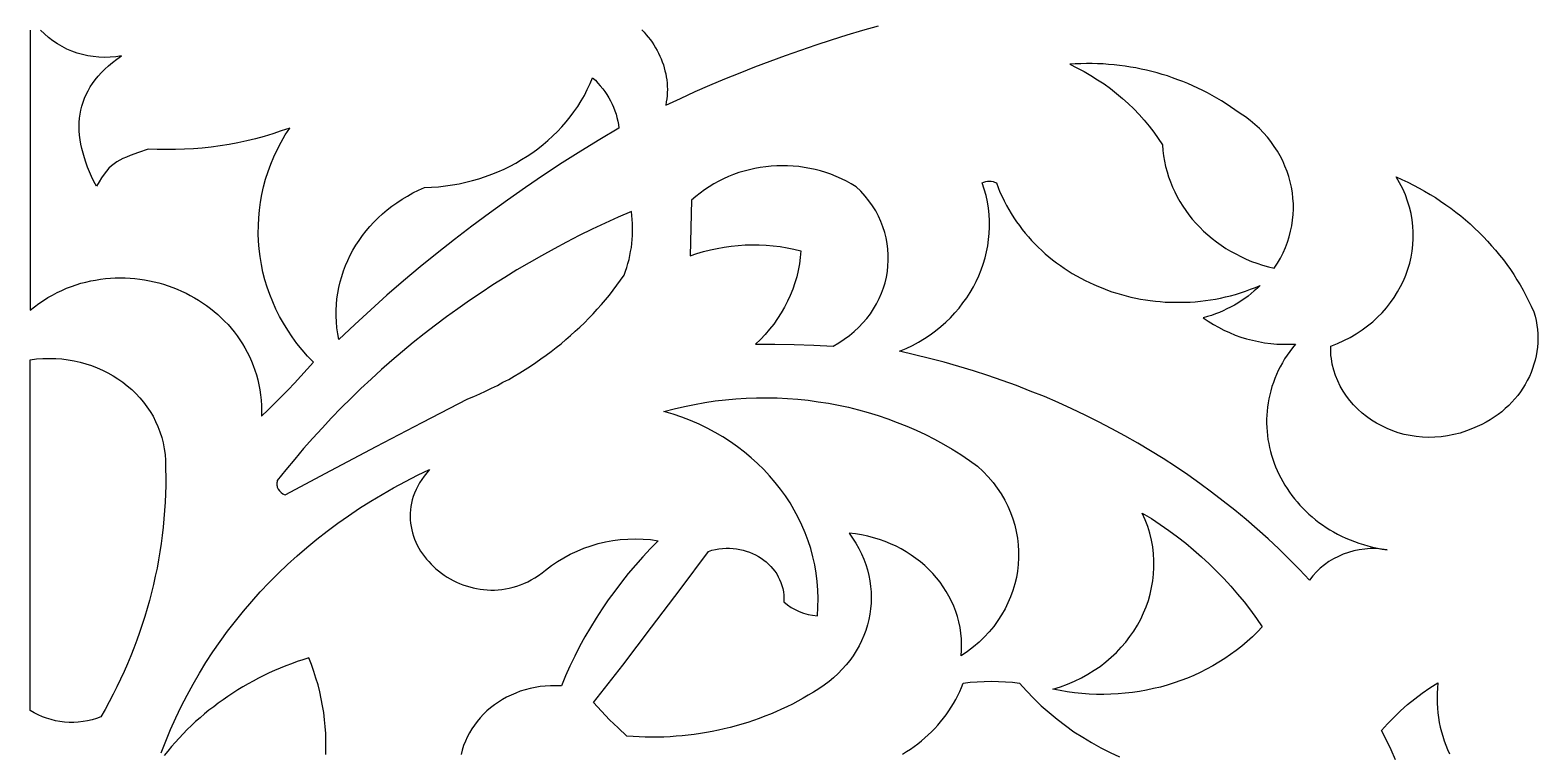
# Model space of a CAD drawing. Extents: x -3069 to -2029, y 258 to 1298.
# Drawn here: x -2194.2 to -2092.3, y 685.1 to 734 of the extents above; entities that cross this region are included whole.
import ezdxf

# ---------------------------------------------------------------- set-up
doc = ezdxf.new("R2010")
doc.units = 0
doc.layers.add('LAYER_1', color=18, linetype='CONTINUOUS')

msp = doc.modelspace()

# ---------------------------------------------------------------- linework, layer by layer
at = {"layer": 'LAYER_1'}
for points in [[(-2194.2, 733.96), (-2194.2, 715.02), (-2193.91, 715.25), (-2193.61, 715.47), (-2193.31, 715.68), (-2193.01, 715.87), (-2192.7, 716.04), (-2192.38, 716.21), (-2192.07, 716.36), (-2191.74, 716.5), (-2191.42, 716.62), (-2191.1, 716.74), (-2190.77, 716.84), (-2190.44, 716.92), (-2190.11, 717), (-2189.78, 717.06), (-2189.45, 717.12), (-2189.11, 717.16), (-2188.78, 717.19), (-2188.45, 717.2), (-2188.12, 717.21), (-2187.78, 717.2), (-2187.45, 717.19), (-2187.12, 717.16), (-2186.79, 717.12), (-2186.47, 717.07), (-2186.14, 717.01), (-2185.82, 716.94), (-2185.51, 716.86), (-2185.19, 716.77), (-2184.88, 716.67), (-2184.57, 716.56), (-2184.27, 716.44), (-2183.97, 716.31), (-2183.67, 716.17), (-2183.38, 716.02), (-2183.1, 715.86), (-2182.82, 715.69), (-2182.55, 715.52), (-2182.28, 715.33), (-2182.02, 715.14), (-2181.77, 714.93), (-2181.52, 714.72), (-2181.29, 714.5), (-2181.06, 714.28), (-2180.83, 714.04), (-2180.62, 713.8), (-2180.41, 713.55), (-2180.22, 713.29), (-2180.03, 713.02), (-2179.85, 712.75), (-2179.69, 712.47), (-2179.53, 712.18), (-2179.38, 711.88), (-2179.25, 711.58), (-2179.13, 711.27), (-2179.01, 710.96), (-2178.91, 710.64), (-2178.82, 710.31), (-2178.75, 709.97), (-2178.68, 709.63), (-2178.63, 709.29), (-2178.6, 708.94), (-2178.57, 708.58), (-2178.56, 708.21), (-2178.57, 707.85), (-2178.11, 708.28), (-2177.66, 708.73), (-2177.21, 709.18), (-2176.77, 709.63), (-2176.33, 710.09), (-2175.9, 710.56), (-2175.48, 711.03), (-2175.06, 711.5), (-2175.45, 711.91), (-2175.82, 712.33), (-2176.17, 712.77), (-2176.5, 713.21), (-2176.8, 713.67), (-2177.09, 714.13), (-2177.35, 714.6), (-2177.59, 715.09), (-2177.81, 715.58), (-2178.01, 716.07), (-2178.18, 716.58), (-2178.34, 717.08), (-2178.47, 717.6), (-2178.58, 718.11), (-2178.66, 718.64), (-2178.73, 719.16), (-2178.77, 719.68), (-2178.79, 720.21), (-2178.78, 720.74), (-2178.76, 721.27), (-2178.71, 721.79), (-2178.64, 722.32), (-2178.54, 722.84), (-2178.43, 723.36), (-2178.29, 723.88), (-2178.12, 724.39), (-2177.94, 724.9), (-2177.73, 725.4), (-2177.49, 725.9), (-2177.24, 726.39), (-2176.96, 726.87), (-2176.65, 727.34), (-2177.23, 727.14), (-2177.81, 726.95), (-2178.39, 726.77), (-2178.98, 726.61), (-2179.57, 726.47), (-2180.16, 726.34), (-2180.76, 726.23), (-2181.36, 726.13), (-2181.96, 726.05), (-2182.57, 725.98), (-2183.17, 725.93), (-2183.78, 725.9), (-2184.39, 725.88), (-2185, 725.88), (-2185.62, 725.89), (-2186.23, 725.92), (-2186.89, 725.68), (-2187.45, 725.47), (-2187.7, 725.37), (-2187.93, 725.27), (-2188.14, 725.16), (-2188.34, 725.05), (-2188.53, 724.92), (-2188.71, 724.78), (-2188.88, 724.62), (-2189.05, 724.43), (-2189.21, 724.22), (-2189.38, 723.98), (-2189.55, 723.71), (-2189.73, 723.4), (-2189.89, 723.73), (-2190.05, 724.06), (-2190.19, 724.38), (-2190.32, 724.7), (-2190.44, 725.02), (-2190.54, 725.33), (-2190.63, 725.64), (-2190.71, 725.95), (-2190.77, 726.25), (-2190.83, 726.55), (-2190.86, 726.85), (-2190.89, 727.14), (-2190.89, 727.43), (-2190.89, 727.72), (-2190.87, 728), (-2190.83, 728.27), (-2190.78, 728.55), (-2190.71, 728.82), (-2190.63, 729.09), (-2190.53, 729.35), (-2190.42, 729.61), (-2190.29, 729.86), (-2190.14, 730.12), (-2189.98, 730.36), (-2189.8, 730.61), (-2189.6, 730.85), (-2189.38, 731.09), (-2189.15, 731.32), (-2188.9, 731.55), (-2188.63, 731.78), (-2188.34, 732), (-2188.03, 732.22), (-2188.42, 732.16), (-2188.8, 732.13), (-2189.18, 732.12), (-2189.56, 732.13), (-2189.94, 732.17), (-2190.31, 732.23), (-2190.67, 732.31), (-2191.03, 732.41), (-2191.38, 732.54), (-2191.72, 732.68), (-2192.05, 732.85), (-2192.36, 733.03), (-2192.67, 733.24), (-2192.96, 733.46), (-2193.24, 733.7), (-2193.51, 733.96)], [(-2152.87, 733.97), (-2152.71, 733.82), (-2152.57, 733.65), (-2152.43, 733.48), (-2152.29, 733.31), (-2152.17, 733.14), (-2152.05, 732.96), (-2151.94, 732.77), (-2151.83, 732.59), (-2151.73, 732.4), (-2151.64, 732.21), (-2151.56, 732.01), (-2151.48, 731.81), (-2151.41, 731.61), (-2151.35, 731.41), (-2151.3, 731.21), (-2151.25, 731), (-2151.21, 730.8), (-2151.18, 730.59), (-2151.16, 730.38), (-2151.15, 730.16), (-2151.14, 729.95), (-2151.15, 729.74), (-2151.16, 729.52), (-2151.18, 729.31), (-2151.21, 729.1), (-2151.24, 728.88), (-2150.25, 729.34), (-2149.26, 729.8), (-2148.26, 730.23), (-2147.25, 730.66), (-2146.23, 731.08), (-2145.22, 731.48), (-2144.19, 731.87), (-2143.16, 732.25), (-2142.12, 732.61), (-2141.08, 732.97), (-2140.04, 733.31), (-2138.99, 733.64), (-2137.93, 733.95), (-2136.87, 734.26)], [(-2185.34, 685.08), (-2185.03, 685.87), (-2184.71, 686.66), (-2184.36, 687.44), (-2183.99, 688.21), (-2183.6, 688.97), (-2183.19, 689.72), (-2182.77, 690.46), (-2182.32, 691.19), (-2181.85, 691.91), (-2181.36, 692.62), (-2180.86, 693.31), (-2180.33, 693.99), (-2179.79, 694.66), (-2179.23, 695.32), (-2178.65, 695.96), (-2178.05, 696.59), (-2177.44, 697.21), (-2176.81, 697.81), (-2176.16, 698.4), (-2175.5, 698.97), (-2174.82, 699.53), (-2174.13, 700.08), (-2173.42, 700.61), (-2172.69, 701.12), (-2171.95, 701.62), (-2171.19, 702.1), (-2170.42, 702.56), (-2169.64, 703.01), (-2168.84, 703.44), (-2168.03, 703.85), (-2167.21, 704.24), (-2167.4, 704.02), (-2167.57, 703.79), (-2167.74, 703.57), (-2167.88, 703.34), (-2168.01, 703.11), (-2168.12, 702.88), (-2168.22, 702.65), (-2168.31, 702.42), (-2168.38, 702.19), (-2168.43, 701.96), (-2168.48, 701.74), (-2168.51, 701.51), (-2168.52, 701.28), (-2168.53, 701.05), (-2168.52, 700.83), (-2168.5, 700.61), (-2168.46, 700.39), (-2168.42, 700.17), (-2168.37, 699.95), (-2168.3, 699.74), (-2168.22, 699.53), (-2168.14, 699.33), (-2168.04, 699.13), (-2167.93, 698.93), (-2167.82, 698.73), (-2167.69, 698.55), (-2167.56, 698.36), (-2167.42, 698.18), (-2167.27, 698.01), (-2167.11, 697.84), (-2166.95, 697.68), (-2166.78, 697.52), (-2166.6, 697.38), (-2166.41, 697.23), (-2166.22, 697.1), (-2166.02, 696.97), (-2165.82, 696.85), (-2165.61, 696.74), (-2165.4, 696.63), (-2165.18, 696.53), (-2164.96, 696.45), (-2164.73, 696.37), (-2164.5, 696.3), (-2164.27, 696.24), (-2164.04, 696.19), (-2163.8, 696.15), (-2163.56, 696.12), (-2163.31, 696.1), (-2163.07, 696.09), (-2162.82, 696.09), (-2162.57, 696.1), (-2162.32, 696.13), (-2162.07, 696.17), (-2161.82, 696.22), (-2161.57, 696.28), (-2161.32, 696.35), (-2161.07, 696.44), (-2160.83, 696.54), (-2160.58, 696.65), (-2160.34, 696.78), (-2160.09, 696.92), (-2159.85, 697.08), (-2159.61, 697.25), (-2159.38, 697.43), (-2158.98, 697.74), (-2158.57, 698.02), (-2158.14, 698.28), (-2157.7, 698.52), (-2157.24, 698.73), (-2156.78, 698.92), (-2156.3, 699.09), (-2155.82, 699.23), (-2155.32, 699.35), (-2154.83, 699.44), (-2154.32, 699.5), (-2153.81, 699.54), (-2153.3, 699.55), (-2152.78, 699.54), (-2152.27, 699.5), (-2151.75, 699.43), (-2152.28, 698.89), (-2152.8, 698.34), (-2153.3, 697.78), (-2153.78, 697.2), (-2154.25, 696.62), (-2154.7, 696.02), (-2155.13, 695.42), (-2155.55, 694.81), (-2155.96, 694.19), (-2156.34, 693.56), (-2156.71, 692.92), (-2157.07, 692.27), (-2157.4, 691.62), (-2157.72, 690.95), (-2158.02, 690.28), (-2158.3, 689.61), (-2158.67, 689.62), (-2159.03, 689.62), (-2159.39, 689.6), (-2159.74, 689.56), (-2160.08, 689.5), (-2160.42, 689.43), (-2160.75, 689.34), (-2161.08, 689.24), (-2161.39, 689.12), (-2161.7, 688.99), (-2162, 688.84), (-2162.28, 688.68), (-2162.56, 688.51), (-2162.83, 688.32), (-2163.09, 688.12), (-2163.33, 687.91), (-2163.56, 687.69), (-2163.78, 687.45), (-2163.99, 687.21), (-2164.18, 686.96), (-2164.35, 686.7), (-2164.52, 686.43), (-2164.66, 686.15), (-2164.79, 685.86), (-2164.91, 685.57), (-2165, 685.26), (-2165.08, 684.96)], [(-2174.22, 684.96), (-2174.21, 685.44), (-2174.21, 685.91), (-2174.23, 686.38), (-2174.26, 686.85), (-2174.3, 687.32), (-2174.36, 687.8), (-2174.44, 688.27), (-2174.53, 688.74), (-2174.63, 689.2), (-2174.75, 689.67), (-2174.89, 690.13), (-2175.03, 690.59), (-2175.2, 691.05), (-2175.37, 691.51), (-2175.77, 691.38), (-2176.16, 691.25), (-2176.54, 691.11), (-2176.92, 690.96), (-2177.3, 690.81), (-2177.68, 690.65), (-2178.04, 690.48), (-2178.41, 690.3), (-2178.77, 690.12), (-2179.13, 689.93), (-2179.48, 689.74), (-2179.83, 689.54), (-2180.17, 689.33), (-2180.51, 689.12), (-2180.84, 688.9), (-2181.17, 688.67), (-2181.49, 688.44), (-2181.8, 688.2), (-2182.12, 687.96), (-2182.42, 687.71), (-2182.72, 687.45), (-2183.02, 687.19), (-2183.3, 686.92), (-2183.59, 686.65), (-2183.86, 686.37), (-2184.13, 686.08), (-2184.4, 685.79), (-2184.65, 685.5), (-2184.91, 685.2), (-2185.15, 684.89)], [(-2135.24, 684.99), (-2134.97, 685.16), (-2134.71, 685.33), (-2134.46, 685.51), (-2134.21, 685.69), (-2133.97, 685.89), (-2133.73, 686.09), (-2133.51, 686.29), (-2133.28, 686.51), (-2133.07, 686.73), (-2132.87, 686.95), (-2132.67, 687.18), (-2132.48, 687.42), (-2132.29, 687.66), (-2132.12, 687.91), (-2131.95, 688.17), (-2131.8, 688.42), (-2131.65, 688.69), (-2131.51, 688.96), (-2131.38, 689.23), (-2131.26, 689.51), (-2131.15, 689.8), (-2130.67, 689.85), (-2130.2, 689.89), (-2129.72, 689.91), (-2129.24, 689.92), (-2128.76, 689.91), (-2128.29, 689.89), (-2127.81, 689.85), (-2127.34, 689.8), (-2126.87, 689.27), (-2126.38, 688.76), (-2125.87, 688.27), (-2125.34, 687.8), (-2124.8, 687.35), (-2124.24, 686.92), (-2123.66, 686.51), (-2123.07, 686.13), (-2122.47, 685.77), (-2121.85, 685.42), (-2121.22, 685.1), (-2120.58, 684.81)], [(-2101.94, 684.61), (-2102.22, 685.28), (-2102.54, 685.94), (-2102.87, 686.59), (-2102.46, 687.05), (-2102.03, 687.5), (-2101.58, 687.93), (-2101.11, 688.34), (-2100.62, 688.73), (-2100.12, 689.11), (-2099.6, 689.47), (-2099.06, 689.81), (-2099.09, 689.46), (-2099.11, 689.12), (-2099.12, 688.78), (-2099.12, 688.45), (-2099.1, 688.11), (-2099.07, 687.79), (-2099.03, 687.46), (-2098.97, 687.14), (-2098.91, 686.82), (-2098.83, 686.51), (-2098.74, 686.2), (-2098.64, 685.9), (-2098.53, 685.6), (-2098.41, 685.3), (-2098.28, 685.02)]]:
    msp.add_lwpolyline(points, dxfattribs=at)
for points in [[(-2110.13, 717.85), (-2109.9, 718.19), (-2109.7, 718.54), (-2109.52, 718.9), (-2109.37, 719.26), (-2109.23, 719.62), (-2109.11, 719.99), (-2109.02, 720.36), (-2108.94, 720.73), (-2108.88, 721.1), (-2108.85, 721.48), (-2108.83, 721.85), (-2108.83, 722.22), (-2108.86, 722.59), (-2108.9, 722.96), (-2108.96, 723.33), (-2109.04, 723.7), (-2109.14, 724.06), (-2109.26, 724.41), (-2109.4, 724.76), (-2109.55, 725.11), (-2109.72, 725.45), (-2109.91, 725.78), (-2110.12, 726.1), (-2110.35, 726.42), (-2110.59, 726.72), (-2110.86, 727.02), (-2111.13, 727.31), (-2111.43, 727.58), (-2111.74, 727.84), (-2112.07, 728.1), (-2112.42, 728.33), (-2112.78, 728.56), (-2113.08, 728.77), (-2113.38, 728.97), (-2113.69, 729.17), (-2114, 729.36), (-2114.32, 729.54), (-2114.64, 729.71), (-2114.96, 729.88), (-2115.29, 730.04), (-2115.62, 730.2), (-2115.96, 730.34), (-2116.3, 730.48), (-2116.64, 730.61), (-2116.99, 730.74), (-2117.33, 730.86), (-2117.69, 730.97), (-2118.04, 731.07), (-2118.4, 731.16), (-2118.75, 731.25), (-2119.12, 731.33), (-2119.48, 731.4), (-2119.84, 731.46), (-2120.21, 731.52), (-2120.58, 731.57), (-2120.95, 731.61), (-2121.32, 731.64), (-2121.69, 731.67), (-2122.07, 731.69), (-2122.44, 731.7), (-2122.82, 731.7), (-2123.19, 731.69), (-2123.57, 731.67), (-2123.94, 731.65), (-2123.46, 731.41), (-2122.98, 731.16), (-2122.52, 730.89), (-2122.06, 730.61), (-2121.62, 730.32), (-2121.19, 730.01), (-2120.78, 729.68), (-2120.38, 729.34), (-2119.99, 728.99), (-2119.61, 728.63), (-2119.25, 728.25), (-2118.91, 727.87), (-2118.58, 727.47), (-2118.26, 727.06), (-2117.96, 726.64), (-2117.68, 726.2), (-2117.65, 725.83), (-2117.61, 725.46), (-2117.54, 725.1), (-2117.47, 724.74), (-2117.37, 724.38), (-2117.26, 724.04), (-2117.14, 723.69), (-2117, 723.35), (-2116.85, 723.02), (-2116.69, 722.69), (-2116.51, 722.38), (-2116.31, 722.06), (-2116.11, 721.76), (-2115.89, 721.46), (-2115.66, 721.18), (-2115.42, 720.9), (-2115.16, 720.63), (-2114.9, 720.36), (-2114.62, 720.11), (-2114.33, 719.87), (-2114.03, 719.64), (-2113.72, 719.42), (-2113.4, 719.2), (-2113.07, 719), (-2112.73, 718.82), (-2112.39, 718.64), (-2112.03, 718.48), (-2111.66, 718.32), (-2111.29, 718.19), (-2110.91, 718.06), (-2110.52, 717.95)], [(-2173.34, 713.04), (-2173.41, 713.43), (-2173.47, 713.83), (-2173.5, 714.23), (-2173.52, 714.62), (-2173.52, 715.01), (-2173.5, 715.4), (-2173.47, 715.79), (-2173.41, 716.17), (-2173.34, 716.55), (-2173.25, 716.93), (-2173.15, 717.3), (-2173.03, 717.67), (-2172.89, 718.03), (-2172.74, 718.39), (-2172.57, 718.74), (-2172.39, 719.08), (-2172.19, 719.42), (-2171.97, 719.74), (-2171.75, 720.07), (-2171.5, 720.38), (-2171.25, 720.68), (-2170.97, 720.98), (-2170.69, 721.26), (-2170.39, 721.54), (-2170.08, 721.8), (-2169.76, 722.05), (-2169.42, 722.29), (-2169.07, 722.52), (-2168.71, 722.74), (-2168.34, 722.95), (-2167.95, 723.14), (-2167.55, 723.31), (-2167.08, 723.33), (-2166.6, 723.37), (-2166.13, 723.42), (-2165.67, 723.49), (-2165.21, 723.57), (-2164.76, 723.67), (-2164.31, 723.78), (-2163.87, 723.91), (-2163.43, 724.05), (-2163.01, 724.21), (-2162.59, 724.38), (-2162.17, 724.56), (-2161.77, 724.76), (-2161.37, 724.97), (-2160.99, 725.2), (-2160.61, 725.43), (-2160.24, 725.68), (-2159.89, 725.94), (-2159.54, 726.22), (-2159.21, 726.5), (-2158.88, 726.8), (-2158.57, 727.11), (-2158.27, 727.43), (-2157.98, 727.76), (-2157.71, 728.09), (-2157.45, 728.44), (-2157.2, 728.8), (-2156.97, 729.17), (-2156.75, 729.55), (-2156.55, 729.94), (-2156.36, 730.34), (-2156.19, 730.74), (-2156, 730.57), (-2155.83, 730.38), (-2155.67, 730.2), (-2155.51, 730), (-2155.36, 729.8), (-2155.23, 729.6), (-2155.1, 729.39), (-2154.98, 729.18), (-2154.88, 728.96), (-2154.78, 728.74), (-2154.69, 728.51), (-2154.61, 728.28), (-2154.55, 728.05), (-2154.49, 727.81), (-2154.45, 727.58), (-2154.42, 727.34), (-2155.71, 726.57), (-2156.98, 725.78), (-2158.25, 724.98), (-2159.5, 724.16), (-2160.73, 723.32), (-2161.95, 722.46), (-2163.16, 721.59), (-2164.35, 720.71), (-2165.53, 719.8), (-2166.69, 718.88), (-2167.84, 717.95), (-2168.97, 717), (-2170.09, 716.03), (-2171.19, 715.05), (-2172.27, 714.05)], [(-2145.19, 712.72), (-2143.87, 712.71), (-2142.56, 712.69), (-2141.25, 712.65), (-2139.94, 712.59), (-2139.56, 712.81), (-2139.19, 713.05), (-2138.84, 713.31), (-2138.51, 713.58), (-2138.21, 713.86), (-2137.92, 714.16), (-2137.66, 714.46), (-2137.42, 714.78), (-2137.2, 715.11), (-2137, 715.45), (-2136.82, 715.8), (-2136.67, 716.16), (-2136.54, 716.52), (-2136.42, 716.88), (-2136.34, 717.26), (-2136.27, 717.63), (-2136.23, 718.01), (-2136.21, 718.39), (-2136.21, 718.77), (-2136.23, 719.15), (-2136.28, 719.53), (-2136.35, 719.91), (-2136.45, 720.28), (-2136.57, 720.65), (-2136.71, 721.02), (-2136.87, 721.38), (-2137.06, 721.73), (-2137.28, 722.07), (-2137.52, 722.41), (-2137.78, 722.74), (-2138.07, 723.06), (-2138.38, 723.36), (-2138.71, 723.56), (-2139.04, 723.74), (-2139.38, 723.91), (-2139.73, 724.07), (-2140.08, 724.21), (-2140.43, 724.33), (-2140.79, 724.44), (-2141.16, 724.53), (-2141.52, 724.61), (-2141.89, 724.68), (-2142.26, 724.73), (-2142.64, 724.76), (-2143.01, 724.78), (-2143.38, 724.79), (-2143.75, 724.78), (-2144.12, 724.76), (-2144.49, 724.72), (-2144.86, 724.67), (-2145.23, 724.6), (-2145.59, 724.52), (-2145.95, 724.42), (-2146.3, 724.32), (-2146.66, 724.19), (-2147, 724.05), (-2147.34, 723.9), (-2147.67, 723.74), (-2148, 723.56), (-2148.32, 723.37), (-2148.63, 723.16), (-2148.93, 722.94), (-2149.22, 722.7), (-2149.51, 722.45), (-2149.59, 718.69), (-2149.14, 718.85), (-2148.69, 718.98), (-2148.23, 719.1), (-2147.77, 719.2), (-2147.3, 719.29), (-2146.83, 719.35), (-2146.36, 719.4), (-2145.89, 719.43), (-2145.42, 719.45), (-2144.94, 719.44), (-2144.47, 719.42), (-2143.99, 719.38), (-2143.52, 719.32), (-2143.05, 719.24), (-2142.59, 719.14), (-2142.12, 719.03), (-2142.16, 718.59), (-2142.22, 718.15), (-2142.3, 717.71), (-2142.4, 717.28), (-2142.53, 716.86), (-2142.67, 716.44), (-2142.83, 716.02), (-2143.02, 715.62), (-2143.22, 715.22), (-2143.45, 714.83), (-2143.69, 714.45), (-2143.95, 714.08), (-2144.23, 713.73), (-2144.53, 713.38), (-2144.85, 713.04)], [(-2114.92, 714.51), (-2114.58, 714.28), (-2114.24, 714.06), (-2113.88, 713.86), (-2113.52, 713.67), (-2113.15, 713.5), (-2112.77, 713.34), (-2112.38, 713.2), (-2111.99, 713.08), (-2111.59, 712.98), (-2111.18, 712.89), (-2110.78, 712.82), (-2110.36, 712.77), (-2109.95, 712.73), (-2109.53, 712.71), (-2109.11, 712.71), (-2108.69, 712.73), (-2108.88, 712.48), (-2109.07, 712.23), (-2109.25, 711.97), (-2109.42, 711.72), (-2109.57, 711.46), (-2109.72, 711.19), (-2109.85, 710.93), (-2109.97, 710.66), (-2110.08, 710.39), (-2110.18, 710.12), (-2110.28, 709.85), (-2110.36, 709.57), (-2110.43, 709.3), (-2110.49, 709.02), (-2110.54, 708.75), (-2110.58, 708.47), (-2110.61, 708.2), (-2110.63, 707.92), (-2110.64, 707.64), (-2110.64, 707.37), (-2110.63, 707.09), (-2110.61, 706.82), (-2110.58, 706.55), (-2110.55, 706.28), (-2110.5, 706.01), (-2110.44, 705.74), (-2110.38, 705.47), (-2110.31, 705.21), (-2110.22, 704.94), (-2110.13, 704.68), (-2110.03, 704.43), (-2109.93, 704.17), (-2109.81, 703.92), (-2109.68, 703.68), (-2109.55, 703.43), (-2109.41, 703.19), (-2109.26, 702.95), (-2109.1, 702.72), (-2108.94, 702.49), (-2108.76, 702.27), (-2108.58, 702.05), (-2108.39, 701.84), (-2108.2, 701.63), (-2107.99, 701.43), (-2107.78, 701.23), (-2107.56, 701.04), (-2107.34, 700.85), (-2107.11, 700.67), (-2106.87, 700.5), (-2106.62, 700.33), (-2106.37, 700.17), (-2106.11, 700.02), (-2105.84, 699.87), (-2105.57, 699.74), (-2105.29, 699.6), (-2105, 699.48), (-2104.71, 699.37), (-2104.41, 699.26), (-2104.1, 699.16), (-2103.79, 699.07), (-2103.48, 698.99), (-2103.15, 698.92), (-2102.82, 698.86), (-2102.49, 698.81), (-2102.87, 698.86), (-2103.26, 698.89), (-2103.64, 698.89), (-2104.01, 698.86), (-2104.39, 698.81), (-2104.75, 698.74), (-2105.11, 698.64), (-2105.46, 698.52), (-2105.79, 698.37), (-2106.12, 698.2), (-2106.43, 698.02), (-2106.73, 697.8), (-2107.01, 697.57), (-2107.27, 697.32), (-2107.51, 697.05), (-2107.73, 696.76), (-2108.41, 697.48), (-2109.11, 698.18), (-2109.82, 698.87), (-2110.54, 699.55), (-2111.28, 700.21), (-2112.03, 700.86), (-2112.79, 701.49), (-2113.57, 702.11), (-2114.36, 702.71), (-2115.16, 703.3), (-2115.97, 703.88), (-2116.8, 704.44), (-2117.64, 704.98), (-2118.49, 705.51), (-2119.35, 706.02), (-2120.22, 706.52), (-2121.1, 707), (-2122, 707.47), (-2122.9, 707.92), (-2123.81, 708.35), (-2124.73, 708.77), (-2125.66, 709.17), (-2126.61, 709.55), (-2127.55, 709.92), (-2128.51, 710.27), (-2129.48, 710.6), (-2130.45, 710.92), (-2131.44, 711.22), (-2132.43, 711.5), (-2133.42, 711.76), (-2134.43, 712.01), (-2135.44, 712.24), (-2135, 712.43), (-2134.57, 712.64), (-2134.16, 712.86), (-2133.76, 713.1), (-2133.38, 713.36), (-2133.02, 713.63), (-2132.66, 713.91), (-2132.33, 714.2), (-2132.01, 714.51), (-2131.71, 714.83), (-2131.42, 715.16), (-2131.16, 715.51), (-2130.91, 715.86), (-2130.67, 716.22), (-2130.46, 716.59), (-2130.26, 716.97), (-2130.09, 717.35), (-2129.93, 717.74), (-2129.79, 718.14), (-2129.67, 718.55), (-2129.57, 718.96), (-2129.49, 719.37), (-2129.43, 719.79), (-2129.39, 720.21), (-2129.37, 720.63), (-2129.37, 721.06), (-2129.4, 721.49), (-2129.44, 721.91), (-2129.51, 722.34), (-2129.6, 722.77), (-2129.72, 723.2), (-2129.86, 723.63), (-2129.74, 723.68), (-2129.62, 723.72), (-2129.5, 723.74), (-2129.38, 723.75), (-2129.26, 723.74), (-2129.13, 723.72), (-2129.02, 723.68), (-2128.9, 723.63), (-2128.78, 723.31), (-2128.66, 723.01), (-2128.52, 722.7), (-2128.38, 722.41), (-2128.23, 722.11), (-2128.07, 721.83), (-2127.9, 721.55), (-2127.73, 721.27), (-2127.54, 721), (-2127.35, 720.74), (-2127.16, 720.48), (-2126.95, 720.23), (-2126.74, 719.98), (-2126.53, 719.74), (-2126.31, 719.51), (-2126.08, 719.28), (-2125.84, 719.05), (-2125.6, 718.84), (-2125.35, 718.63), (-2125.1, 718.42), (-2124.85, 718.23), (-2124.58, 718.04), (-2124.32, 717.85), (-2124.04, 717.67), (-2123.77, 717.5), (-2123.48, 717.34), (-2123.2, 717.18), (-2122.91, 717.03), (-2122.61, 716.89), (-2122.31, 716.75), (-2122.01, 716.62), (-2121.71, 716.5), (-2121.4, 716.38), (-2121.09, 716.27), (-2120.77, 716.17), (-2120.45, 716.08), (-2120.13, 715.99), (-2119.81, 715.91), (-2119.48, 715.84), (-2119.16, 715.77), (-2118.83, 715.72), (-2118.5, 715.67), (-2118.16, 715.63), (-2117.83, 715.6), (-2117.49, 715.57), (-2117.15, 715.56), (-2116.82, 715.55), (-2116.48, 715.55), (-2116.14, 715.55), (-2115.8, 715.57), (-2115.46, 715.59), (-2115.11, 715.63), (-2114.77, 715.67), (-2114.43, 715.72), (-2114.09, 715.77), (-2113.75, 715.84), (-2113.41, 715.92), (-2113.07, 716), (-2112.74, 716.09), (-2112.4, 716.2), (-2112.06, 716.31), (-2111.73, 716.43), (-2111.4, 716.56), (-2111.07, 716.69), (-2111.26, 716.5), (-2111.47, 716.32), (-2111.68, 716.14), (-2111.89, 715.97), (-2112.12, 715.8), (-2112.35, 715.65), (-2112.58, 715.5), (-2112.82, 715.35), (-2113.07, 715.22), (-2113.32, 715.1), (-2113.57, 714.98), (-2113.83, 714.87), (-2114.1, 714.77), (-2114.37, 714.67), (-2114.64, 714.59)], [(-2096.72, 707.02), (-2097.14, 706.85), (-2097.56, 706.71), (-2097.99, 706.6), (-2098.42, 706.51), (-2098.84, 706.45), (-2099.27, 706.42), (-2099.69, 706.41), (-2100.11, 706.43), (-2100.53, 706.47), (-2100.94, 706.54), (-2101.34, 706.62), (-2101.74, 706.73), (-2102.12, 706.86), (-2102.5, 707.01), (-2102.86, 707.19), (-2103.22, 707.38), (-2103.56, 707.59), (-2103.88, 707.82), (-2104.19, 708.06), (-2104.48, 708.33), (-2104.76, 708.61), (-2105.02, 708.9), (-2105.25, 709.21), (-2105.47, 709.54), (-2105.66, 709.88), (-2105.83, 710.23), (-2105.98, 710.59), (-2106.1, 710.97), (-2106.2, 711.36), (-2106.26, 711.76), (-2106.29, 711.96), (-2106.3, 712.17), (-2106.31, 712.38), (-2106.31, 712.59), (-2105.85, 712.77), (-2105.41, 712.97), (-2104.99, 713.18), (-2104.58, 713.42), (-2104.19, 713.68), (-2103.82, 713.95), (-2103.47, 714.24), (-2103.14, 714.54), (-2102.83, 714.85), (-2102.54, 715.18), (-2102.26, 715.53), (-2102.01, 715.88), (-2101.79, 716.25), (-2101.58, 716.62), (-2101.39, 717), (-2101.23, 717.39), (-2101.09, 717.79), (-2100.97, 718.2), (-2100.87, 718.61), (-2100.8, 719.02), (-2100.75, 719.44), (-2100.73, 719.86), (-2100.73, 720.29), (-2100.75, 720.71), (-2100.8, 721.14), (-2100.88, 721.56), (-2100.98, 721.98), (-2101.11, 722.4), (-2101.26, 722.82), (-2101.44, 723.23), (-2101.65, 723.64), (-2101.89, 724.04), (-2101.49, 723.86), (-2101.1, 723.67), (-2100.72, 723.48), (-2100.34, 723.28), (-2099.96, 723.07), (-2099.59, 722.85), (-2099.23, 722.63), (-2098.88, 722.39), (-2098.53, 722.15), (-2098.19, 721.91), (-2097.85, 721.65), (-2097.52, 721.39), (-2097.2, 721.12), (-2096.89, 720.85), (-2096.58, 720.57), (-2096.28, 720.28), (-2095.99, 719.99), (-2095.7, 719.69), (-2095.43, 719.38), (-2095.16, 719.07), (-2094.9, 718.75), (-2094.64, 718.43), (-2094.4, 718.1), (-2094.16, 717.77), (-2093.93, 717.43), (-2093.72, 717.08), (-2093.5, 716.73), (-2093.3, 716.38), (-2093.11, 716.02), (-2092.93, 715.66), (-2092.75, 715.29), (-2092.59, 714.91), (-2092.5, 714.61), (-2092.43, 714.31), (-2092.38, 714.01), (-2092.34, 713.71), (-2092.32, 713.41), (-2092.31, 713.11), (-2092.32, 712.81), (-2092.34, 712.51), (-2092.37, 712.22), (-2092.42, 711.93), (-2092.49, 711.64), (-2092.57, 711.36), (-2092.66, 711.07), (-2092.77, 710.8), (-2092.88, 710.53), (-2093.02, 710.26), (-2093.16, 710), (-2093.32, 709.74), (-2093.49, 709.49), (-2093.67, 709.25), (-2093.86, 709.02), (-2094.07, 708.79), (-2094.28, 708.57), (-2094.51, 708.36), (-2094.75, 708.15), (-2095, 707.96), (-2095.26, 707.78), (-2095.53, 707.6), (-2095.81, 707.44), (-2096.1, 707.29), (-2096.41, 707.15)], [(-2154.06, 717.39), (-2153.96, 717.65), (-2153.88, 717.91), (-2153.8, 718.18), (-2153.73, 718.44), (-2153.67, 718.71), (-2153.62, 718.98), (-2153.57, 719.25), (-2153.54, 719.52), (-2153.51, 719.79), (-2153.5, 720.06), (-2153.49, 720.33), (-2153.49, 720.61), (-2153.49, 720.88), (-2153.51, 721.15), (-2153.53, 721.42), (-2153.57, 721.7), (-2154.46, 721.31), (-2155.35, 720.9), (-2156.22, 720.49), (-2157.09, 720.06), (-2157.95, 719.62), (-2158.8, 719.17), (-2159.65, 718.7), (-2160.48, 718.23), (-2161.31, 717.74), (-2162.12, 717.24), (-2162.93, 716.73), (-2163.73, 716.2), (-2164.52, 715.67), (-2165.3, 715.12), (-2166.06, 714.57), (-2166.82, 714), (-2167.57, 713.42), (-2168.31, 712.83), (-2169.04, 712.23), (-2169.76, 711.62), (-2170.46, 711), (-2171.16, 710.36), (-2171.85, 709.72), (-2172.52, 709.07), (-2173.18, 708.41), (-2173.84, 707.73), (-2174.48, 707.05), (-2175.1, 706.36), (-2175.72, 705.66), (-2176.32, 704.94), (-2176.92, 704.22), (-2177.5, 703.49), (-2177.52, 703.42), (-2177.53, 703.34), (-2177.54, 703.27), (-2177.53, 703.19), (-2177.52, 703.12), (-2177.5, 703.05), (-2177.44, 702.91), (-2177.36, 702.79), (-2177.25, 702.68), (-2177.12, 702.59), (-2177.04, 702.56), (-2176.97, 702.53), (-2173.89, 704.17), (-2170.81, 705.8), (-2167.72, 707.42), (-2164.62, 709.02), (-2164.22, 709.19), (-2163.81, 709.37), (-2163.42, 709.55), (-2163.02, 709.74), (-2162.63, 709.93), (-2162.25, 710.14), (-2161.86, 710.34), (-2161.49, 710.56), (-2161.12, 710.78), (-2160.75, 711), (-2160.39, 711.24), (-2160.03, 711.48), (-2159.68, 711.72), (-2159.33, 711.97), (-2158.99, 712.23), (-2158.65, 712.49), (-2158.32, 712.75), (-2158, 713.03), (-2157.68, 713.31), (-2157.36, 713.59), (-2157.05, 713.88), (-2156.75, 714.17), (-2156.45, 714.47), (-2156.16, 714.78), (-2155.88, 715.09), (-2155.6, 715.4), (-2155.33, 715.72), (-2155.06, 716.04), (-2154.8, 716.37), (-2154.55, 716.71), (-2154.3, 717.05)], [(-2194.2, 711.67), (-2193.77, 711.72), (-2193.34, 711.75), (-2192.91, 711.76), (-2192.48, 711.75), (-2192.06, 711.72), (-2191.64, 711.67), (-2191.24, 711.6), (-2190.83, 711.51), (-2190.44, 711.4), (-2190.05, 711.27), (-2189.68, 711.12), (-2189.31, 710.96), (-2188.95, 710.78), (-2188.6, 710.58), (-2188.27, 710.37), (-2187.95, 710.14), (-2187.64, 709.9), (-2187.34, 709.65), (-2187.06, 709.38), (-2186.8, 709.09), (-2186.55, 708.8), (-2186.32, 708.49), (-2186.1, 708.17), (-2185.9, 707.84), (-2185.73, 707.5), (-2185.57, 707.15), (-2185.43, 706.79), (-2185.31, 706.41), (-2185.21, 706.04), (-2185.14, 705.65), (-2185.09, 705.25), (-2185.06, 704.85), (-2185.05, 704.28), (-2185.04, 703.72), (-2185.04, 703.16), (-2185.06, 702.59), (-2185.08, 702.03), (-2185.12, 701.47), (-2185.16, 700.91), (-2185.21, 700.35), (-2185.28, 699.79), (-2185.35, 699.24), (-2185.44, 698.68), (-2185.53, 698.13), (-2185.63, 697.57), (-2185.75, 697.02), (-2185.87, 696.47), (-2186, 695.93), (-2186.14, 695.38), (-2186.29, 694.84), (-2186.46, 694.3), (-2186.63, 693.76), (-2186.81, 693.22), (-2187, 692.69), (-2187.2, 692.16), (-2187.41, 691.63), (-2187.63, 691.11), (-2187.85, 690.58), (-2188.09, 690.06), (-2188.34, 689.55), (-2188.59, 689.04), (-2188.86, 688.53), (-2189.13, 688.02), (-2189.42, 687.52), (-2189.72, 687.41), (-2190.02, 687.32), (-2190.33, 687.25), (-2190.63, 687.19), (-2190.95, 687.16), (-2191.26, 687.14), (-2191.57, 687.14), (-2191.88, 687.16), (-2192.19, 687.2), (-2192.49, 687.25), (-2192.79, 687.33), (-2193.09, 687.42), (-2193.38, 687.52), (-2193.66, 687.65), (-2193.94, 687.79), (-2194.2, 687.95)], [(-2148.36, 698.7), (-2148.13, 698.78), (-2147.89, 698.83), (-2147.65, 698.88), (-2147.41, 698.9), (-2147.17, 698.92), (-2146.93, 698.92), (-2146.7, 698.91), (-2146.47, 698.88), (-2146.25, 698.84), (-2146.02, 698.79), (-2145.81, 698.73), (-2145.59, 698.65), (-2145.39, 698.57), (-2145.19, 698.47), (-2144.99, 698.37), (-2144.81, 698.25), (-2144.63, 698.12), (-2144.46, 697.99), (-2144.3, 697.84), (-2144.14, 697.69), (-2144, 697.53), (-2143.87, 697.36), (-2143.75, 697.18), (-2143.64, 696.99), (-2143.55, 696.8), (-2143.47, 696.6), (-2143.4, 696.4), (-2143.34, 696.19), (-2143.3, 695.97), (-2143.27, 695.75), (-2143.26, 695.53), (-2143.26, 695.3), (-2143.03, 695.1), (-2142.78, 694.92), (-2142.51, 694.77), (-2142.23, 694.63), (-2141.93, 694.52), (-2141.63, 694.44), (-2141.32, 694.38), (-2141, 694.35), (-2140.96, 694.93), (-2140.95, 695.51), (-2140.97, 696.09), (-2141.01, 696.66), (-2141.08, 697.23), (-2141.18, 697.79), (-2141.3, 698.34), (-2141.45, 698.89), (-2141.63, 699.43), (-2141.82, 699.96), (-2142.05, 700.48), (-2142.29, 700.99), (-2142.56, 701.49), (-2142.85, 701.98), (-2143.16, 702.46), (-2143.5, 702.92), (-2143.85, 703.37), (-2144.23, 703.81), (-2144.62, 704.24), (-2145.04, 704.65), (-2145.47, 705.04), (-2145.92, 705.42), (-2146.39, 705.78), (-2146.88, 706.12), (-2147.39, 706.45), (-2147.91, 706.75), (-2148.45, 707.04), (-2149, 707.31), (-2149.57, 707.55), (-2150.16, 707.78), (-2150.75, 707.98), (-2151.37, 708.16), (-2150.68, 708.34), (-2149.99, 708.51), (-2149.3, 708.65), (-2148.6, 708.77), (-2147.91, 708.88), (-2147.21, 708.96), (-2146.51, 709.02), (-2145.81, 709.07), (-2145.11, 709.09), (-2144.41, 709.1), (-2143.71, 709.08), (-2143.02, 709.05), (-2142.32, 709), (-2141.63, 708.93), (-2140.94, 708.83), (-2140.26, 708.73), (-2139.58, 708.6), (-2138.9, 708.45), (-2138.23, 708.28), (-2137.56, 708.1), (-2136.9, 707.89), (-2136.25, 707.67), (-2135.6, 707.43), (-2134.96, 707.17), (-2134.33, 706.9), (-2133.7, 706.6), (-2133.09, 706.29), (-2132.48, 705.96), (-2131.89, 705.61), (-2131.3, 705.25), (-2130.73, 704.86), (-2130.17, 704.46), (-2129.8, 704.11), (-2129.45, 703.75), (-2129.13, 703.37), (-2128.84, 702.98), (-2128.58, 702.59), (-2128.34, 702.18), (-2128.13, 701.76), (-2127.95, 701.34), (-2127.79, 700.91), (-2127.66, 700.48), (-2127.56, 700.04), (-2127.48, 699.6), (-2127.43, 699.15), (-2127.4, 698.71), (-2127.4, 698.26), (-2127.43, 697.82), (-2127.48, 697.37), (-2127.55, 696.93), (-2127.66, 696.5), (-2127.78, 696.06), (-2127.94, 695.64), (-2128.12, 695.22), (-2128.32, 694.81), (-2128.55, 694.41), (-2128.8, 694.02), (-2129.08, 693.63), (-2129.39, 693.27), (-2129.72, 692.91), (-2130.07, 692.57), (-2130.45, 692.24), (-2130.85, 691.93), (-2131.28, 691.64), (-2131.25, 692.03), (-2131.25, 692.42), (-2131.26, 692.8), (-2131.3, 693.18), (-2131.36, 693.56), (-2131.44, 693.93), (-2131.53, 694.29), (-2131.65, 694.65), (-2131.78, 695), (-2131.94, 695.34), (-2132.11, 695.67), (-2132.29, 696), (-2132.49, 696.31), (-2132.71, 696.62), (-2132.95, 696.92), (-2133.2, 697.2), (-2133.46, 697.48), (-2133.74, 697.74), (-2134.03, 697.99), (-2134.34, 698.23), (-2134.66, 698.46), (-2134.99, 698.67), (-2135.33, 698.87), (-2135.68, 699.05), (-2136.05, 699.22), (-2136.42, 699.38), (-2136.81, 699.51), (-2137.2, 699.63), (-2137.6, 699.73), (-2138.02, 699.82), (-2138.43, 699.89), (-2138.86, 699.94), (-2138.62, 699.6), (-2138.4, 699.25), (-2138.19, 698.9), (-2138.02, 698.55), (-2137.86, 698.19), (-2137.72, 697.82), (-2137.61, 697.45), (-2137.52, 697.08), (-2137.45, 696.71), (-2137.4, 696.33), (-2137.37, 695.96), (-2137.36, 695.58), (-2137.37, 695.2), (-2137.4, 694.83), (-2137.46, 694.46), (-2137.53, 694.09), (-2137.62, 693.73), (-2137.73, 693.36), (-2137.86, 693.01), (-2138.01, 692.66), (-2138.18, 692.32), (-2138.37, 691.98), (-2138.58, 691.65), (-2138.81, 691.33), (-2139.05, 691.03), (-2139.32, 690.73), (-2139.6, 690.44), (-2139.9, 690.16), (-2140.21, 689.9), (-2140.55, 689.65), (-2140.9, 689.41), (-2141.27, 689.19), (-2141.62, 688.97), (-2141.97, 688.77), (-2142.33, 688.57), (-2142.69, 688.38), (-2143.06, 688.2), (-2143.43, 688.03), (-2143.8, 687.86), (-2144.17, 687.7), (-2144.55, 687.55), (-2144.94, 687.4), (-2145.32, 687.27), (-2145.71, 687.14), (-2146.1, 687.02), (-2146.5, 686.9), (-2146.89, 686.8), (-2147.29, 686.7), (-2147.69, 686.61), (-2148.1, 686.53), (-2148.5, 686.45), (-2148.91, 686.38), (-2149.32, 686.33), (-2149.73, 686.28), (-2150.14, 686.23), (-2150.55, 686.2), (-2150.96, 686.17), (-2151.38, 686.15), (-2151.8, 686.14), (-2152.21, 686.14), (-2152.63, 686.14), (-2153.05, 686.16), (-2153.46, 686.18), (-2153.88, 686.21), (-2154.47, 686.76), (-2155.04, 687.32), (-2155.58, 687.89), (-2156.12, 688.48), (-2154.14, 691.02), (-2152.2, 693.57), (-2150.27, 696.13)], [(-2125.09, 689.39), (-2124.58, 689.55), (-2124.09, 689.73), (-2123.62, 689.93), (-2123.16, 690.15), (-2122.72, 690.39), (-2122.29, 690.66), (-2121.89, 690.93), (-2121.5, 691.23), (-2121.14, 691.54), (-2120.79, 691.87), (-2120.47, 692.22), (-2120.16, 692.57), (-2119.88, 692.94), (-2119.61, 693.32), (-2119.37, 693.72), (-2119.15, 694.12), (-2118.96, 694.54), (-2118.78, 694.96), (-2118.63, 695.39), (-2118.51, 695.82), (-2118.41, 696.27), (-2118.33, 696.72), (-2118.28, 697.17), (-2118.26, 697.62), (-2118.26, 698.08), (-2118.29, 698.54), (-2118.34, 699.01), (-2118.42, 699.47), (-2118.53, 699.93), (-2118.67, 700.39), (-2118.84, 700.84), (-2119.04, 701.3), (-2118.43, 700.92), (-2117.83, 700.52), (-2117.24, 700.11), (-2116.67, 699.69), (-2116.11, 699.25), (-2115.57, 698.8), (-2115.04, 698.34), (-2114.52, 697.86), (-2114.02, 697.37), (-2113.53, 696.86), (-2113.06, 696.35), (-2112.6, 695.82), (-2112.16, 695.29), (-2111.73, 694.74), (-2111.32, 694.17), (-2110.93, 693.6), (-2111.26, 693.26), (-2111.6, 692.93), (-2111.95, 692.61), (-2112.32, 692.3), (-2112.69, 692.01), (-2113.07, 691.73), (-2113.47, 691.46), (-2113.87, 691.21), (-2114.28, 690.97), (-2114.7, 690.74), (-2115.12, 690.52), (-2115.55, 690.32), (-2115.99, 690.14), (-2116.44, 689.97), (-2116.89, 689.81), (-2117.35, 689.66), (-2117.81, 689.53), (-2118.28, 689.42), (-2118.75, 689.32), (-2119.23, 689.23), (-2119.71, 689.16), (-2120.19, 689.11), (-2120.68, 689.06), (-2121.16, 689.04), (-2121.65, 689.03), (-2122.14, 689.03), (-2122.63, 689.05), (-2123.13, 689.09), (-2123.62, 689.14), (-2124.11, 689.21), (-2124.6, 689.29)]]:
    msp.add_lwpolyline(points, close=True, dxfattribs=at)

doc.saveas('drawing.dxf')
